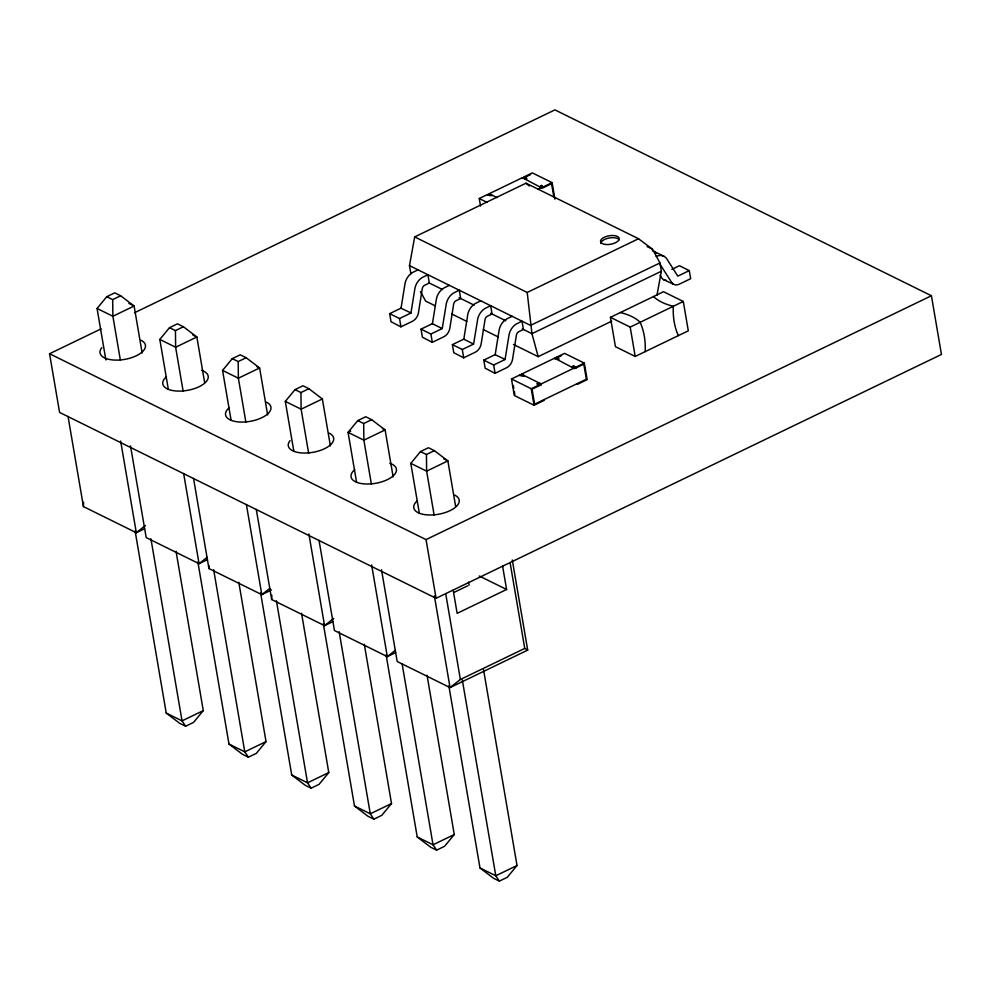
<?xml version="1.0" encoding="UTF-8"?>
<svg xmlns="http://www.w3.org/2000/svg" width="991" height="991" viewBox="0 0 991 991"><rect width="100%" height="100%" fill="white"/><g stroke="black" fill="none" stroke-linecap="round" stroke-linejoin="round"><path stroke-width="1.49" d="M144.624 528.686L136.312 532.7L83.442 506.599L83.591 502.276M271.509 589.967L261.81 594.65L208.94 568.561L209.039 565.675M332.877 621.617L324.553 625.631L271.683 599.53L271.831 595.207M410.906 273.925L409.481 265.638L414.672 236.911L525.998 183.199L638.526 238.744L652.549 249.249L659.944 262.949L661.369 271.237L656.959 295.244M410.931 313.119L415.031 287.7A13.193 9.922 -63.7 0 1 422.228 277.505L427.889 274.718L429.301 283.005L424.681 285.247A3.729 2.8 -63.7 0 0 422.277 288.629L418.437 312.809A9.291 6.999 -63.7 0 1 412.454 321.27L400.884 326.857L391.036 321.728L389.649 313.664L401.144 308.102M421.026 329.148L430.912 334.029L442.234 328.566L446.408 303.184A13.193 9.922 -63.7 0 1 453.605 292.989L459.267 290.202L460.679 298.502L456.046 300.731A3.729 2.8 -63.7 0 0 453.655 304.126L449.815 328.306A9.291 6.999 -63.7 0 1 443.832 336.767L432.262 342.353L422.414 337.213L421.026 329.148L432.522 323.599M462.289 349.513L463.701 357.801L453.779 352.709L452.404 344.633L462.289 349.513L473.599 344.05L477.773 318.668A13.193 9.922 -63.7 0 1 484.971 308.474L490.632 305.699L492.056 313.986L487.423 316.216A3.729 2.8 -63.7 0 0 485.033 319.61L481.18 343.79A9.291 6.999 -63.7 0 1 475.209 352.251L463.627 357.838M505.051 359.584L509.151 334.165A13.193 9.922 -63.7 0 1 516.348 323.97L522.009 321.183L523.434 329.47L518.801 331.712A3.729 2.8 -63.7 0 0 516.41 335.094L512.558 359.275A9.291 6.999 -63.7 0 1 506.587 367.748L495.005 373.334L485.156 368.194L483.781 360.129L495.265 354.567M105.876 359.968L97.068 308.461L106.768 296.693L114.733 292.841L120.654 295.776L134.119 306.008L142.147 352.982M168.359 389.438L159.811 339.43L169.511 327.662L177.476 323.822L183.409 326.745L196.862 336.99L204.629 382.452M231.114 420.407L222.566 370.411L232.266 358.643L240.231 354.803L246.152 357.726L259.617 367.971L267.644 414.944M293.856 451.388L285.309 401.392L295.008 389.624L302.973 385.772L308.907 388.707L322.36 398.952L330.387 445.913M393.142 476.894L385.115 429.921L371.65 419.676L365.729 416.753L357.763 420.593L348.064 432.361L356.611 482.369M176.039 551.293L203.279 710.621L193.579 722.389L185.614 726.23L179.681 723.306L166.228 713.062L135.098 530.965M419.354 513.338L410.807 463.342L420.506 451.574L428.471 447.734L434.405 450.657L447.858 460.902L455.625 506.351M238.794 582.262L266.022 741.602L256.322 753.371L248.369 757.211L242.436 754.275L228.983 744.043L197.853 561.947M301.537 613.243L328.777 772.571L319.077 784.339L311.112 788.179L305.178 785.256L291.726 775.012L260.596 592.928M364.292 644.224L391.519 803.552L381.82 815.32L373.867 819.161L367.934 816.237L354.481 805.993L323.351 623.896M427.034 675.193L454.274 834.533L444.575 846.302L436.61 850.142L430.676 847.218L417.223 836.974L386.094 654.878M483.558 669.755L517.017 865.502L507.33 877.27L499.365 881.123L493.431 878.187L479.978 867.955L448.849 685.859M145.479 525.503L136.312 532.7L120.642 441.032M207.082 557.376L199.055 563.681L146.185 537.58L130.515 445.913M269.837 588.357L261.81 594.65L246.387 504.493M333.732 618.434L324.553 625.631L308.882 533.963M395.335 650.307L387.308 656.612L334.438 630.511L319.028 540.343M434.38 595.913L450.05 687.593L527.695 650.121L524.747 648.424L460.381 679.492L450.05 687.593L397.18 661.493L381.51 569.813M442.234 328.566L432.423 323.723L436.523 298.303A13.193 9.922 -63.7 0 1 443.72 288.108L449.381 285.334M463.899 339.083L452.404 344.633M473.599 344.05L463.8 339.219L467.901 313.8A13.193 9.922 -63.7 0 1 475.098 303.605L480.759 300.818M106.768 296.693L112.689 299.616L120.654 295.776M134.479 312.76L554.923 109.877L931.416 295.752L941.45 354.444L436.077 598.291L59.584 412.429L49.55 353.737L101.057 328.876M169.511 327.662L175.444 330.598L183.409 326.745M480.536 206.017L479.248 198.51L487.547 194.509L490.012 195.735L491.672 194.93L491.796 195.661L489.331 194.447L487.671 195.252L487.547 194.509M489.331 194.447L489.207 193.716L522.393 177.699L542.275 188.191L551.566 183.707L553.882 197.246M524.053 176.906L526.642 178.851L524.053 176.906L532.34 172.892L552.111 182.654L554.923 199.166M524.177 177.637L522.517 178.43L522.393 177.699M525.441 177.017L530.532 174.565M524.858 178.925L526.518 178.12M541.346 185.441L539.81 186.977L541.47 186.172L543.935 187.386L541.346 185.441L541.47 186.172M538.002 189.454L542.151 187.46M543.811 186.655L552.111 182.654M418.004 269.837L412.343 272.624A13.193 9.922 -63.7 0 0 405.146 282.819L401.045 308.238L411.03 312.983L399.534 318.532L389.649 313.664M232.266 358.643L238.187 361.566L246.152 357.726M295.008 389.624L300.942 392.547L308.907 388.707M414.672 236.911L527.2 292.469L638.526 238.744M322.36 398.952L301.128 409.196L285.309 401.392M512.124 316.302L506.475 319.09A13.193 9.922 -63.7 0 0 499.266 329.285L495.178 354.704L505.15 359.448L493.654 364.998L483.781 360.129M659.944 262.949L530.532 325.395L409.481 265.638M661.369 271.237L531.956 333.682L522.319 328.925M671.861 269.366L679.405 265.724L689.29 270.605L690.677 278.682L679.169 284.231A9.055 6.813 -63.7 0 1 671.638 282.435M357.763 420.593L363.685 423.529L371.65 419.676M350.715 431.085L348.064 432.361L363.87 440.165L385.115 429.921L382.476 428.62M689.29 270.605L677.794 276.142L666.423 258.279A13.193 9.922 -63.7 0 0 657.095 256.05L656.24 256.421M610.431 317.343L663.524 291.726L683.282 301.475L688.299 330.821L635.206 356.438L615.448 346.689L610.431 317.343L630.189 327.092L683.282 301.475M513.474 344.459L538.175 356.661L611.732 321.171M543.898 399.707L544.022 400.438L534.062 405.245L514.304 395.483L511.48 378.983L519.779 374.982L522.245 376.196L523.905 375.403M521.439 374.177L554.613 358.172L574.507 368.652L583.798 364.18L586.375 379.219L534.607 404.192L532.031 389.153L541.321 384.669L541.197 383.938L521.439 374.177L524.028 376.134M558.874 359.324L556.273 357.367L564.573 353.366L584.331 363.115L587.155 379.627L577.208 384.434L577.084 383.703M521.563 374.908L519.903 375.713L519.779 374.982M561.488 355.645L554.749 358.903L554.613 358.172M557.091 359.386L558.751 358.581L556.273 357.367M571.906 366.707L573.566 365.902L576.044 367.128L584.331 363.115M572.042 367.438L573.69 366.633L576.167 367.859L576.044 367.128M511.48 378.983L531.25 388.732L539.538 384.731L539.661 385.474L537.196 384.248M541.197 383.938L574.384 367.921M207.379 559.667L199.055 563.681L183.645 473.512M420.506 451.574L426.44 454.497L434.405 450.657M49.55 353.737L426.043 539.6L931.416 295.752M203.279 710.621L182.034 720.866L166.228 713.062M454.497 592.184L467.764 585.78M502.61 566.195L506.599 589.484L457.148 613.342L453.172 590.054M395.62 652.598L387.308 656.612L371.637 564.944M266.022 741.602L244.789 751.847L228.983 744.043M328.777 772.571L307.532 782.816L291.726 775.012M391.519 803.552L370.287 813.797L354.481 805.993M454.274 834.533L433.03 844.778L417.223 836.974M517.017 865.502L495.785 875.759L479.978 867.955M663.636 279.66L673.632 284.318M647.061 246.536L652.549 249.249M654.233 251.491L664.119 256.372M489.207 193.716L497.061 197.593M479.248 198.51L487.151 202.424M428.781 282.757L442.543 289.545M459.044 297.696L474.181 305.166M490.681 313.305L505.819 320.774M435.247 305.847L425.647 301.103L420.481 291.589M451.723 313.974L466.811 321.431M483.286 329.557L498.374 337.014M541.321 384.669L538.732 382.712L537.072 383.517L539.538 384.731M128.842 303.407L134.119 306.008L112.875 316.265L97.068 308.461M192.911 335.045L196.862 336.99L175.63 347.234L159.811 339.43M256.979 366.67L259.617 367.971L238.373 378.215L222.566 370.411M443.906 458.944L447.858 460.902L426.625 471.146L410.807 463.342M479.31 576.019L506.599 589.484M525.998 183.199L529.256 185.998M499.365 881.123L495.785 875.759L462.326 679.999M436.61 850.142L433.03 844.778L402.173 664.205M373.867 819.161L370.287 813.797L339.157 631.713M311.112 788.179L307.532 782.816L276.415 600.732M248.369 757.211L244.789 751.847L213.66 569.751M185.614 726.23L182.034 720.866L150.917 538.77M671.638 282.423L660.737 265.365A3.964 2.985 -63.7 0 0 659.597 264.411M660.031 275.287L661.579 277.728A9.291 6.999 -63.7 0 0 666.348 280.317M538.175 356.661L531.956 333.682L527.2 292.469M630.189 327.092L635.206 356.438M573.566 365.902L573.69 366.633M531.25 388.732L534.062 405.245M513.301 385.412L513.809 388.422M514.329 391.433L514.837 394.43M493.654 364.998L495.079 373.297M512.285 559.952L527.695 650.121M510.08 562.591L524.747 648.424M430.912 334.029L432.324 342.316M468.582 582.113L469.102 585.148M434.132 515.085L426.625 471.146L426.44 454.497M399.534 318.532L400.959 326.832M445.702 593.646L460.381 679.492M426.043 539.6L436.077 598.291M371.39 484.116L363.87 440.165L363.685 423.529M308.635 453.135L301.128 409.196L300.942 392.547M245.892 422.154L238.373 378.215L238.187 361.566M256.273 509.362L271.683 599.53M183.137 391.172L175.63 347.234L175.444 330.598M193.53 478.393L208.94 568.561M120.394 360.204L112.875 316.265L112.689 299.616M68.032 416.431L83.442 506.599M454.733 495.128A23.016 10.517 -9.7 0 1 452.107 509.572A23.016 10.517 -9.7 0 1 421.881 514.056A23.016 10.517 -9.7 0 1 417.446 500.666M389.785 463.268A23.016 10.517 -9.7 0 1 390.912 477.637A23.016 10.517 -9.7 0 1 360.006 483.286A23.016 10.517 -9.7 0 1 354.704 469.684M329.235 433.178A23.016 10.517 -9.7 0 1 313.627 452.193A23.016 10.517 -9.7 0 1 290.09 440.574M266.492 402.197A23.016 10.517 -9.7 0 1 263.866 416.641A23.016 10.517 -9.7 0 1 233.628 421.125A23.016 10.517 -9.7 0 1 229.206 407.735M201.545 370.337A23.016 10.517 -9.7 0 1 202.66 384.706A23.016 10.517 -9.7 0 1 171.765 390.355A23.016 10.517 -9.7 0 1 166.451 376.753M140.995 340.247A23.016 10.517 -9.7 0 1 125.386 359.262A23.016 10.517 -9.7 0 1 101.85 347.643M600.856 243.489A9.452 4.323 -9.7 0 1 608.883 238.026A9.452 4.323 -9.7 0 1 619.214 239.797M652.388 250.785A13.193 9.922 -63.7 0 1 655.076 252.011M655.844 252.655A13.193 9.922 -63.7 0 1 656.538 253.399M645.166 351.644A67.995 51.173 -63.7 0 0 640.149 322.298A67.995 31.08 -9.7 0 0 620.378 312.537M653.565 296.52A67.995 31.08 -9.7 0 0 673.323 306.281A67.995 51.173 -63.7 0 0 678.34 335.627M605.241 244.443A9.452 4.323 -9.7 0 0 619.177 238.72A9.452 4.323 -9.7 0 0 605.08 236.899A9.452 4.323 -9.7 0 0 605.241 244.443"/></g></svg>
